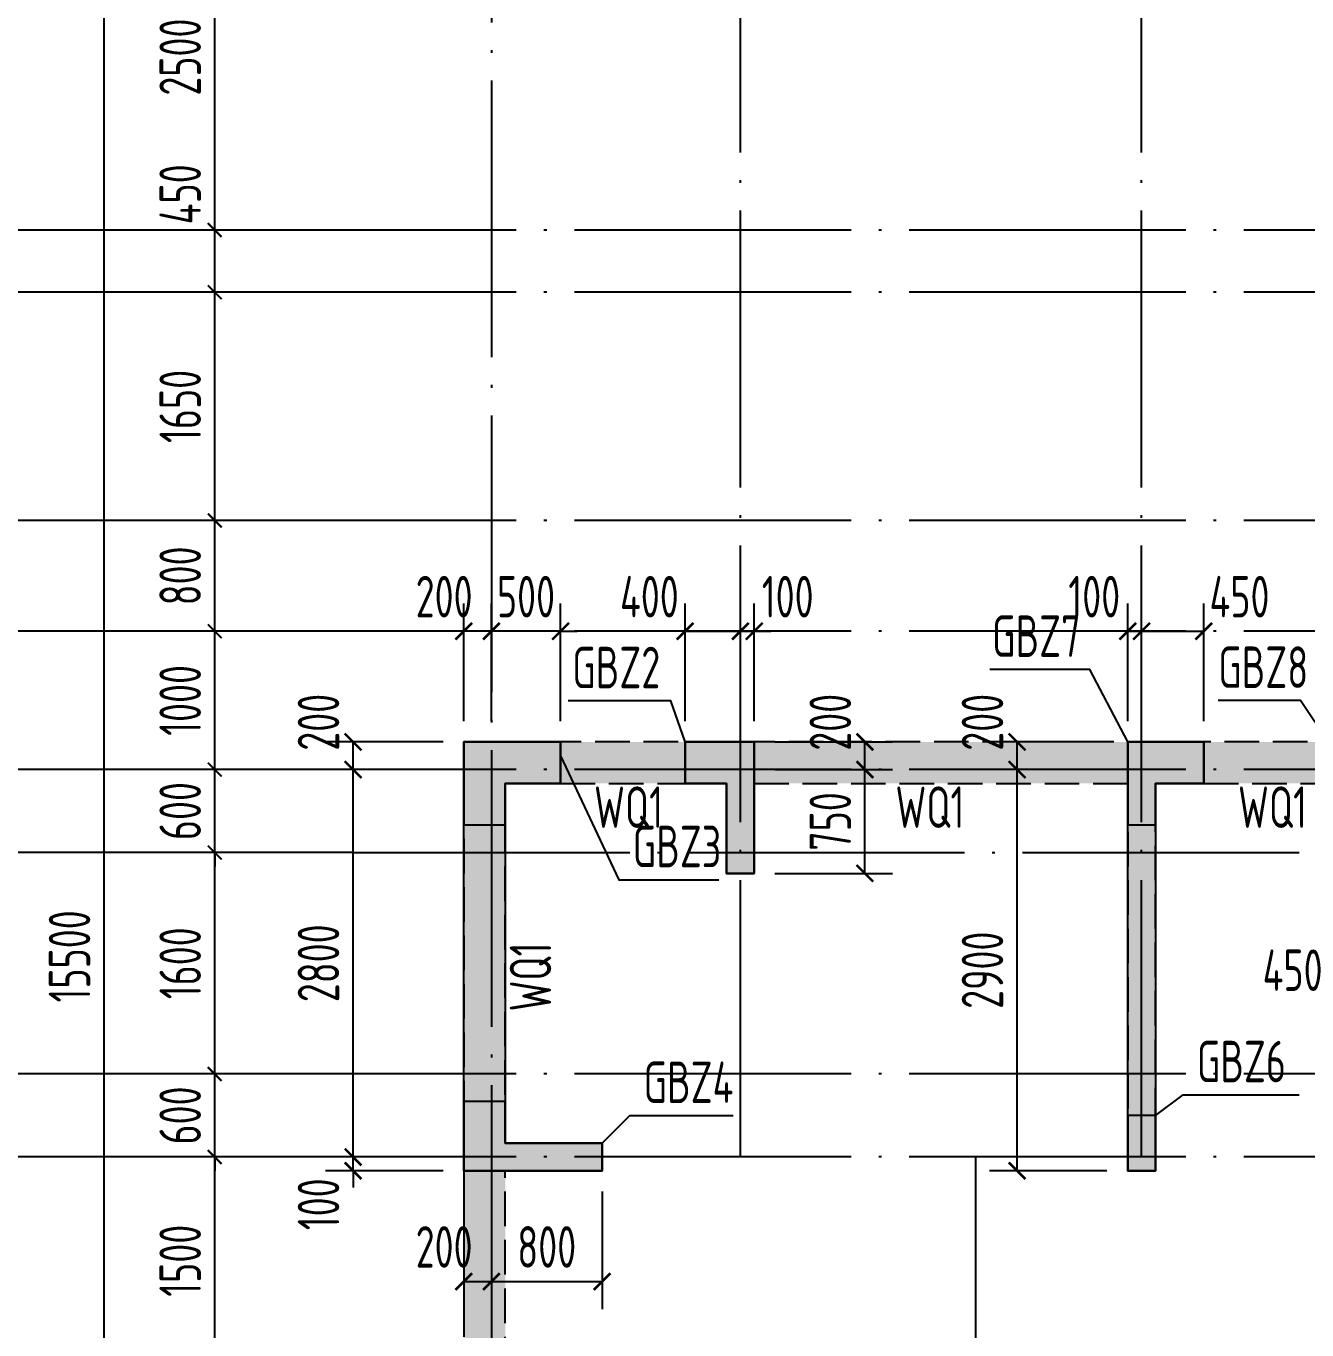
# Model space of a CAD drawing. Extents: x -668857 to 143095, y -247466 to 228182.
# Drawn here: x -331240 to -321980, y 206388 to 215812 of the extents above; entities that cross this region are included whole.
import ezdxf
from ezdxf.enums import TextEntityAlignment as Align

# ---------------------------------------------------------------- set-up
doc = ezdxf.new("R2010")
doc.units = 0
doc.header["$LTSCALE"] = 1000
doc.linetypes.add('DASH', pattern=[0.35, 0.25, -0.1])
doc.linetypes.add('DOTE', pattern=[2.42, 2, -0.2, 0.02, -0.2])
doc.layers.get('0').update_dxf_attribs({"linetype": 'CONTINUOUS'})
doc.layers.get('DEFPOINTS').update_dxf_attribs({"linetype": 'CONTINUOUS'})
for name, color, linetype in [('A-AXIS', 1, 'CONTINUOUS'), ('A-DOTE', 10, 'DOTE'), ('COLU_DE_TEXT', 7, 'CONTINUOUS'), ('LABEL', 1, 'CONTINUOUS'), ('S-Q墙填充', 252, 'CONTINUOUS'), ('S-Q墙实线', 6, 'CONTINUOUS'), ('S-Q墙标注', 3, 'CONTINUOUS'), ('S-Q墙虚线', 6, 'DASH'), ('S-X详图填充', 252, 'CONTINUOUS'), ('S-X详图实线', 4, 'CONTINUOUS'), ('S-Y一般标注', 3, 'CONTINUOUS')]:
    doc.layers.add(name, color=color, linetype=linetype)
doc.styles.add('TSSD_DIMENSION', font='Tssdeng.shx', dxfattribs={"width": 0.7, "bigfont": 'tssdchn.shx'})
doc.styles.add('TSSD_REIN', font='tssdeng.shx', dxfattribs={"width": 0.7, "height": 300, "bigfont": 'tssdchn.shx'})
doc.styles.add('结构文字', font='zstxt.shx', dxfattribs={"width": 0.7, "bigfont": 'zshz.shx'})
doc.dimstyles.new('STRUCK', dxfattribs={"dimtxt": 400, "dimasz": 121, "dimexe": 200, "dimexo": 150, "dimgap": 115, "dimtad": 1, "dimdec": 0, "dimdsep": 46, "dimtxsty": '结构文字', "dimblk": 'ARCHTICK', "dimcen": 400, "dimclrd": 3, "dimclre": 3, "dimclrt": 7, "dimadec": 0, "dimazin": 0, "dimtfac": 1, "dimtdec": 0, "dimtix": 1, "dimtmove": 2, "dimatfit": 3, "dimldrblk": '_DIMX', "dimfxl": 0, "dimtolj": 1, "dimtzin": 0, "dimarcsym": 0})
doc.dimstyles.new('TSSD_100_100', dxfattribs={"dimtxt": 300, "dimasz": 100, "dimexe": 100, "dimexo": 250, "dimgap": 100, "dimtad": 1, "dimdec": 0, "dimzin": 0, "dimdsep": 46, "dimtxsty": 'TSSD_DIMENSION', "dimblk": 'ARCHTICK', "dimcen": 0, "dimdle": 100, "dimclrt": 7, "dimadec": 0, "dimazin": 0, "dimtfac": 1, "dimtdec": 0, "dimtix": 1, "dimtmove": 2, "dimatfit": 3, "dimldrblk": 'ARCHTICK', "dimfxl": 0, "dimtolj": 1, "dimtzin": 0, "dimarcsym": 0})

# ---------------------------------------------------------------- blocks, each defined once
blk = doc.blocks.new('_ArchTick')
at = {"color": 0, "linetype": 'ByBlock', "const_width": 0.15}
blk.add_lwpolyline([(-0.5, -0.5), (0.5, 0.5)], dxfattribs=at)
blk = doc.blocks.new('*D241')
at = {"layer": 'DEFPOINTS', "color": 0}
for p in [(2600, 10900), (3600, 10900), (3600, 9400)]:
    blk.add_point(p, dxfattribs=at)
at = {"layer": 'S-Y一般标注', "color": 0, "lineweight": -2}
for p, q in [((2600, 9300), (2600, 11000)), ((3350, 10900), (2500, 10900)), ((3350, 9400), (2500, 9400))]:
    blk.add_line(p, q, dxfattribs=at)
at = {"layer": 'S-Y一般标注', "color": 0, "lineweight": -2, "xscale": 100, "yscale": 100, "zscale": 100}
for p, rotation in [((2600, 10900), 90), ((2600, 9400), 270)]:
    blk.add_blockref('_ArchTick', p, dxfattribs=dict(at, rotation=rotation))
at = {"layer": 'S-Y一般标注', "color": 7, "insert": (2350, 10150), "char_height": 300, "attachment_point": 5, "rotation": 90, "style": 'TSSD_DIMENSION'}
blk.add_mtext('\\A1;1500', dxfattribs=at)
blk = doc.blocks.new('*D242')
at = {"layer": 'DEFPOINTS', "color": 0}
for p in [(2600, 11500), (3600, 11500), (3600, 10900)]:
    blk.add_point(p, dxfattribs=at)
at = {"layer": 'S-Y一般标注', "color": 0, "lineweight": -2}
for p, q in [((2600, 11500), (2600, 11600)), ((3350, 11500), (2500, 11500)), ((2600, 10900), (2600, 11500)), ((3350, 10900), (2500, 10900)), ((2600, 10900), (2600, 10800))]:
    blk.add_line(p, q, dxfattribs=at)
at = {"layer": 'S-Y一般标注', "color": 0, "lineweight": -2, "xscale": 100, "yscale": 100, "zscale": 100}
for p, rotation in [((2600, 11500), 270), ((2600, 10900), 90)]:
    blk.add_blockref('_ArchTick', p, dxfattribs=dict(at, rotation=rotation))
at = {"layer": 'S-Y一般标注', "color": 7, "insert": (2350, 11200), "char_height": 300, "attachment_point": 5, "rotation": 90, "style": 'TSSD_DIMENSION'}
blk.add_mtext('\\A1;600', dxfattribs=at)
blk = doc.blocks.new('*D243')
at = {"layer": 'DEFPOINTS', "color": 0}
for p in [(2600, 13100.3), (3600, 13100.3), (3600, 11500)]:
    blk.add_point(p, dxfattribs=at)
at = {"layer": 'S-Y一般标注', "color": 0, "lineweight": -2}
for p, q in [((2600, 11400), (2600, 13200.3)), ((3350, 13100.3), (2500, 13100.3)), ((3350, 11500), (2500, 11500))]:
    blk.add_line(p, q, dxfattribs=at)
at = {"layer": 'S-Y一般标注', "color": 0, "lineweight": -2, "xscale": 100, "yscale": 100, "zscale": 100}
for p, rotation in [((2600, 13100.3), 90), ((2600, 11500), 270)]:
    blk.add_blockref('_ArchTick', p, dxfattribs=dict(at, rotation=rotation))
at = {"layer": 'S-Y一般标注', "color": 7, "insert": (2350, 12300.2), "char_height": 300, "attachment_point": 5, "rotation": 90, "style": 'TSSD_DIMENSION'}
blk.add_mtext('\\A1;1600', dxfattribs=at)
blk = doc.blocks.new('*D244')
at = {"layer": 'DEFPOINTS', "color": 0}
for p in [(2600, 13700), (3600, 13700), (3600, 13100.3)]:
    blk.add_point(p, dxfattribs=at)
at = {"layer": 'S-Y一般标注', "color": 0, "lineweight": -2}
for p, q in [((2600, 13700), (2600, 13800)), ((3350, 13700), (2500, 13700)), ((2600, 13100.3), (2600, 13700)), ((3350, 13100.3), (2500, 13100.3)), ((2600, 13100.3), (2600, 13000.3))]:
    blk.add_line(p, q, dxfattribs=at)
at = {"layer": 'S-Y一般标注', "color": 0, "lineweight": -2, "xscale": 100, "yscale": 100, "zscale": 100}
for p, rotation in [((2600, 13700), 270), ((2600, 13100.3), 90)]:
    blk.add_blockref('_ArchTick', p, dxfattribs=dict(at, rotation=rotation))
at = {"layer": 'S-Y一般标注', "color": 7, "insert": (2350, 13400.2), "char_height": 300, "attachment_point": 5, "rotation": 90, "style": 'TSSD_DIMENSION'}
blk.add_mtext('\\A1;600', dxfattribs=at)
blk = doc.blocks.new('*D245')
at = {"layer": 'DEFPOINTS', "color": 0}
for p in [(2600, 14700), (3600, 14700), (3600, 13700)]:
    blk.add_point(p, dxfattribs=at)
at = {"layer": 'S-Y一般标注', "color": 0, "lineweight": -2}
for p, q in [((2600, 13600), (2600, 14800)), ((3350, 14700), (2500, 14700)), ((3350, 13700), (2500, 13700))]:
    blk.add_line(p, q, dxfattribs=at)
at = {"layer": 'S-Y一般标注', "color": 0, "lineweight": -2, "xscale": 100, "yscale": 100, "zscale": 100}
for p, rotation in [((2600, 14700), 90), ((2600, 13700), 270)]:
    blk.add_blockref('_ArchTick', p, dxfattribs=dict(at, rotation=rotation))
at = {"layer": 'S-Y一般标注', "color": 7, "insert": (2350, 14200), "char_height": 300, "attachment_point": 5, "rotation": 90, "style": 'TSSD_DIMENSION'}
blk.add_mtext('\\A1;1000', dxfattribs=at)
blk = doc.blocks.new('*D246')
at = {"layer": 'DEFPOINTS', "color": 0}
for p in [(1800, 20100), (3600, 20100), (3600, 4600)]:
    blk.add_point(p, dxfattribs=at)
at = {"layer": 'S-Y一般标注', "color": 0, "lineweight": -2}
for p, q in [((1800, 4500), (1800, 20200)), ((3350, 20100), (1700, 20100)), ((3350, 4600), (1700, 4600))]:
    blk.add_line(p, q, dxfattribs=at)
at = {"layer": 'S-Y一般标注', "color": 0, "lineweight": -2, "xscale": 100, "yscale": 100, "zscale": 100}
for p, rotation in [((1800, 20100), 90), ((1800, 4600), 270)]:
    blk.add_blockref('_ArchTick', p, dxfattribs=dict(at, rotation=rotation))
at = {"layer": 'S-Y一般标注', "color": 7, "insert": (1550, 12350), "char_height": 300, "attachment_point": 5, "rotation": 90, "style": 'TSSD_DIMENSION'}
blk.add_mtext('\\A1;15500', dxfattribs=at)
blk = doc.blocks.new('*D247')
at = {"layer": 'DEFPOINTS', "color": 0}
for p in [(2600, 15500), (3600, 15500), (3600, 14700)]:
    blk.add_point(p, dxfattribs=at)
at = {"layer": 'S-Y一般标注', "color": 0, "lineweight": -2}
for p, q in [((2600, 14600), (2600, 15600)), ((3350, 15500), (2500, 15500)), ((3350, 14700), (2500, 14700))]:
    blk.add_line(p, q, dxfattribs=at)
at = {"layer": 'S-Y一般标注', "color": 0, "lineweight": -2, "xscale": 100, "yscale": 100, "zscale": 100}
for p, rotation in [((2600, 15500), 90), ((2600, 14700), 270)]:
    blk.add_blockref('_ArchTick', p, dxfattribs=dict(at, rotation=rotation))
at = {"layer": 'S-Y一般标注', "color": 7, "insert": (2350, 15100), "char_height": 300, "attachment_point": 5, "rotation": 90, "style": 'TSSD_DIMENSION'}
blk.add_mtext('\\A1;800', dxfattribs=at)
blk = doc.blocks.new('*D248')
at = {"layer": 'DEFPOINTS', "color": 0}
for p in [(2600, 17600), (3600, 17600), (3600, 17150)]:
    blk.add_point(p, dxfattribs=at)
at = {"layer": 'S-Y一般标注', "color": 0, "lineweight": -2}
for p, q in [((2600, 17050), (2600, 17700)), ((3350, 17600), (2500, 17600)), ((3350, 17150), (2500, 17150))]:
    blk.add_line(p, q, dxfattribs=at)
at = {"layer": 'S-Y一般标注', "color": 0, "lineweight": -2, "xscale": 100, "yscale": 100, "zscale": 100}
for p, rotation in [((2600, 17600), 90), ((2600, 17150), 270)]:
    blk.add_blockref('_ArchTick', p, dxfattribs=dict(at, rotation=rotation))
at = {"layer": 'S-Y一般标注', "color": 7, "insert": (2350, 17858.1), "char_height": 300, "attachment_point": 5, "rotation": 90, "style": 'TSSD_DIMENSION'}
blk.add_mtext('\\A1;450', dxfattribs=at)
blk = doc.blocks.new('*D249')
at = {"layer": 'DEFPOINTS', "color": 0}
for p in [(2600, 20100), (3600, 20100), (3600, 17600)]:
    blk.add_point(p, dxfattribs=at)
at = {"layer": 'S-Y一般标注', "color": 0, "lineweight": -2}
for p, q in [((2600, 17500), (2600, 20200)), ((3350, 20100), (2500, 20100)), ((3350, 17600), (2500, 17600))]:
    blk.add_line(p, q, dxfattribs=at)
at = {"layer": 'S-Y一般标注', "color": 0, "lineweight": -2, "xscale": 100, "yscale": 100, "zscale": 100}
for p, rotation in [((2600, 20100), 90), ((2600, 17600), 270)]:
    blk.add_blockref('_ArchTick', p, dxfattribs=dict(at, rotation=rotation))
at = {"layer": 'S-Y一般标注', "color": 7, "insert": (2350, 18850), "char_height": 300, "attachment_point": 5, "rotation": 90, "style": 'TSSD_DIMENSION'}
blk.add_mtext('\\A1;2500', dxfattribs=at)
blk = doc.blocks.new('*D282')
at = {"layer": 'DEFPOINTS', "color": 0}
for p in [(2600, 17150), (3600, 17150), (3600, 15500)]:
    blk.add_point(p, dxfattribs=at)
at = {"layer": 'S-Y一般标注', "color": 0, "lineweight": -2}
for p, q in [((2600, 15400), (2600, 17250)), ((3350, 17150), (2500, 17150)), ((3350, 15500), (2500, 15500))]:
    blk.add_line(p, q, dxfattribs=at)
at = {"layer": 'S-Y一般标注', "color": 0, "lineweight": -2, "xscale": 100, "yscale": 100, "zscale": 100}
for p, rotation in [((2600, 17150), 90), ((2600, 15500), 270)]:
    blk.add_blockref('_ArchTick', p, dxfattribs=dict(at, rotation=rotation))
at = {"layer": 'S-Y一般标注', "color": 7, "insert": (2350, 16325), "char_height": 300, "attachment_point": 5, "rotation": 90, "style": 'TSSD_DIMENSION'}
blk.add_mtext('\\A1;1650', dxfattribs=at)
blk = doc.blocks.new('*D663')
at = {"layer": 'DEFPOINTS', "color": 0}
for p in [(-328876.1, 207638.2), (-328076.1, 207638.2), (-328076.1, 207538.2)]:
    blk.add_point(p, dxfattribs=at)
at = {"layer": 'S-Q墙标注', "color": 3, "lineweight": -2}
for p, q in [((-328876.1, 207638.2), (-328876.1, 207759.2)), ((-328226.1, 207638.2), (-329076.1, 207638.2)), ((-328876.1, 207538.2), (-328876.1, 207638.2)), ((-328226.1, 207538.2), (-329076.1, 207538.2)), ((-328876.1, 207538.2), (-328876.1, 207417.2))]:
    blk.add_line(p, q, dxfattribs=at)
at = {"layer": 'S-Q墙标注', "color": 3, "lineweight": -2, "xscale": 121, "yscale": 121, "zscale": 121}
for p, rotation in [((-328876.1, 207638.2), 270), ((-328876.1, 207538.2), 90)]:
    blk.add_blockref('_ArchTick', p, dxfattribs=dict(at, rotation=rotation))
at = {"layer": 'S-Q墙标注', "color": 7, "insert": (-329126.1, 207296.3), "char_height": 300, "attachment_point": 5, "rotation": 90, "style": 'TSSD_REIN'}
blk.add_mtext('\\A1;100', dxfattribs=at)
blk = doc.blocks.new('_DIMX')
blk.add_line((-150, 0), (150, 0))
at = {"const_width": 50}
blk.add_lwpolyline([(-70, -70), (70, 70)], dxfattribs=at)
blk = doc.blocks.new('*D664')
at = {"layer": 'DEFPOINTS', "color": 0}
for p in [(-328876.1, 210438.2), (-328076.1, 210438.2), (-328076.1, 207638.2)]:
    blk.add_point(p, dxfattribs=at)
at = {"layer": 'S-Q墙标注', "color": 3, "lineweight": -2}
for p, q in [((-328226.1, 210438.2), (-329076.1, 210438.2)), ((-328876.1, 207638.2), (-328876.1, 210438.2)), ((-328226.1, 207638.2), (-329076.1, 207638.2))]:
    blk.add_line(p, q, dxfattribs=at)
at = {"layer": 'S-Q墙标注', "color": 3, "lineweight": -2, "xscale": 121, "yscale": 121, "zscale": 121}
for p, rotation in [((-328876.1, 210438.2), 90), ((-328876.1, 207638.2), 270)]:
    blk.add_blockref('_ArchTick', p, dxfattribs=dict(at, rotation=rotation))
at = {"layer": 'S-Q墙标注', "color": 7, "insert": (-329126.1, 209038.2), "char_height": 300, "attachment_point": 5, "rotation": 90, "style": 'TSSD_REIN'}
blk.add_mtext('\\A1;2800', dxfattribs=at)
blk = doc.blocks.new('*D665')
at = {"layer": 'DEFPOINTS', "color": 0}
for p in [(-328876.1, 210638.2), (-328076.1, 210638.2), (-328076.1, 210438.2)]:
    blk.add_point(p, dxfattribs=at)
at = {"layer": 'S-Q墙标注', "color": 3, "lineweight": -2}
for p, q in [((-328226.1, 210638.2), (-329076.1, 210638.2)), ((-328876.1, 210438.2), (-328876.1, 210638.2)), ((-328226.1, 210438.2), (-329076.1, 210438.2))]:
    blk.add_line(p, q, dxfattribs=at)
at = {"layer": 'S-Q墙标注', "color": 3, "lineweight": -2, "xscale": 121, "yscale": 121, "zscale": 121}
for p, rotation in [((-328876.1, 210638.2), 90), ((-328876.1, 210438.2), 270)]:
    blk.add_blockref('_ArchTick', p, dxfattribs=dict(at, rotation=rotation))
at = {"layer": 'S-Q墙标注', "color": 7, "insert": (-329126.1, 210780.1), "char_height": 300, "attachment_point": 5, "rotation": 90, "style": 'TSSD_REIN'}
blk.add_mtext('\\A1;200', dxfattribs=at)
blk = doc.blocks.new('*D666')
at = {"layer": 'DEFPOINTS', "color": 0}
for p in [(-328076.1, 207538.2), (-327876.1, 207538.2), (-327876.1, 206738.2)]:
    blk.add_point(p, dxfattribs=at)
at = {"layer": 'S-Q墙标注', "color": 3, "lineweight": -2}
for p, q in [((-328076.1, 207388.2), (-328076.1, 206538.2)), ((-327876.1, 207388.2), (-327876.1, 206538.2)), ((-328076.1, 206738.2), (-327876.1, 206738.2))]:
    blk.add_line(p, q, dxfattribs=at)
at = {"layer": 'S-Q墙标注', "color": 3, "lineweight": -2, "xscale": 121, "yscale": 121, "zscale": 121, "rotation": 180}
blk.add_blockref('_ArchTick', (-328076.1, 206738.2), dxfattribs=at)
at = {"layer": 'S-Q墙标注', "color": 3, "lineweight": -2, "xscale": 121, "yscale": 121, "zscale": 121}
blk.add_blockref('_ArchTick', (-327876.1, 206738.2), dxfattribs=at)
at = {"layer": 'S-Q墙标注', "color": 7, "insert": (-328218.1, 206988.2), "char_height": 300, "attachment_point": 5, "style": 'TSSD_REIN'}
blk.add_mtext('\\A1;200', dxfattribs=at)
blk = doc.blocks.new('*D667')
at = {"layer": 'DEFPOINTS', "color": 0}
for p in [(-327876.1, 207538.2), (-327076.1, 207538.2), (-327076.1, 206738.2)]:
    blk.add_point(p, dxfattribs=at)
at = {"layer": 'S-Q墙标注', "color": 3, "lineweight": -2}
for p, q in [((-327876.1, 207388.2), (-327876.1, 206538.2)), ((-327076.1, 207388.2), (-327076.1, 206538.2)), ((-327876.1, 206738.2), (-327076.1, 206738.2))]:
    blk.add_line(p, q, dxfattribs=at)
at = {"layer": 'S-Q墙标注', "color": 3, "lineweight": -2, "xscale": 121, "yscale": 121, "zscale": 121, "rotation": 180}
blk.add_blockref('_ArchTick', (-327876.1, 206738.2), dxfattribs=at)
at = {"layer": 'S-Q墙标注', "color": 3, "lineweight": -2, "xscale": 121, "yscale": 121, "zscale": 121}
blk.add_blockref('_ArchTick', (-327076.1, 206738.2), dxfattribs=at)
at = {"layer": 'S-Q墙标注', "color": 7, "insert": (-327476.1, 206988.2), "char_height": 300, "attachment_point": 5, "style": 'TSSD_REIN'}
blk.add_mtext('\\A1;800', dxfattribs=at)
blk = doc.blocks.new('*D670')
at = {"layer": 'DEFPOINTS', "color": 0}
for p in [(-327876.1, 211438.2), (-327876.1, 210638.2), (-327376.1, 210638.2)]:
    blk.add_point(p, dxfattribs=at)
at = {"layer": 'S-Q墙标注', "color": 3, "lineweight": -2}
for p, q in [((-327876.1, 210788.2), (-327876.1, 211638.2)), ((-327376.1, 210788.2), (-327376.1, 211638.2)), ((-327876.1, 211438.2), (-327997.1, 211438.2)), ((-327376.1, 211438.2), (-327876.1, 211438.2)), ((-327376.1, 211438.2), (-327255.1, 211438.2))]:
    blk.add_line(p, q, dxfattribs=at)
at = {"layer": 'S-Q墙标注', "color": 3, "lineweight": -2, "xscale": 121, "yscale": 121, "zscale": 121}
blk.add_blockref('_ArchTick', (-327876.1, 211438.2), dxfattribs=at)
at = {"layer": 'S-Q墙标注', "color": 3, "lineweight": -2, "xscale": 121, "yscale": 121, "zscale": 121, "rotation": 180}
blk.add_blockref('_ArchTick', (-327376.1, 211438.2), dxfattribs=at)
at = {"layer": 'S-Q墙标注', "color": 7, "insert": (-327626.1, 211688.2), "char_height": 300, "attachment_point": 5, "style": 'TSSD_REIN'}
blk.add_mtext('\\A1;500', dxfattribs=at)
blk = doc.blocks.new('*D671')
at = {"layer": 'DEFPOINTS', "color": 0}
for p in [(-328076.1, 211438.2), (-328076.1, 210638.2), (-327876.1, 210638.2)]:
    blk.add_point(p, dxfattribs=at)
at = {"layer": 'S-Q墙标注', "color": 3, "lineweight": -2}
for p, q in [((-328076.1, 210788.2), (-328076.1, 211638.2)), ((-327876.1, 210788.2), (-327876.1, 211638.2)), ((-327876.1, 211438.2), (-328076.1, 211438.2))]:
    blk.add_line(p, q, dxfattribs=at)
at = {"layer": 'S-Q墙标注', "color": 3, "lineweight": -2, "xscale": 121, "yscale": 121, "zscale": 121, "rotation": 180}
blk.add_blockref('_ArchTick', (-328076.1, 211438.2), dxfattribs=at)
at = {"layer": 'S-Q墙标注', "color": 3, "lineweight": -2, "xscale": 121, "yscale": 121, "zscale": 121}
blk.add_blockref('_ArchTick', (-327876.1, 211438.2), dxfattribs=at)
at = {"layer": 'S-Q墙标注', "color": 7, "insert": (-328218.1, 211688.2), "char_height": 300, "attachment_point": 5, "style": 'TSSD_REIN'}
blk.add_mtext('\\A1;200', dxfattribs=at)
blk = doc.blocks.new('*D680')
at = {"layer": 'DEFPOINTS', "color": 0}
for p in [(-325976.1, 210438.2), (-325176.1, 210438.2), (-325976.1, 209688.2)]:
    blk.add_point(p, dxfattribs=at)
at = {"layer": 'S-Q墙标注', "color": 3, "lineweight": -2}
for p, q in [((-325826.1, 210438.2), (-324976.1, 210438.2)), ((-325176.1, 209688.2), (-325176.1, 210438.2)), ((-325826.1, 209688.2), (-324976.1, 209688.2))]:
    blk.add_line(p, q, dxfattribs=at)
at = {"layer": 'S-Q墙标注', "color": 3, "lineweight": -2, "xscale": 121, "yscale": 121, "zscale": 121}
for p, rotation in [((-325176.1, 210438.2), 90), ((-325176.1, 209688.2), 270)]:
    blk.add_blockref('_ArchTick', p, dxfattribs=dict(at, rotation=rotation))
at = {"layer": 'S-Q墙标注', "color": 7, "insert": (-325426.1, 210063.2), "char_height": 300, "attachment_point": 5, "rotation": 90, "style": 'TSSD_REIN'}
blk.add_mtext('\\A1;750', dxfattribs=at)
blk = doc.blocks.new('*D681')
at = {"layer": 'DEFPOINTS', "color": 0}
for p in [(-325976.1, 210638.2), (-325176.1, 210638.2), (-325976.1, 210438.2)]:
    blk.add_point(p, dxfattribs=at)
at = {"layer": 'S-Q墙标注', "color": 3, "lineweight": -2}
for p, q in [((-325826.1, 210638.2), (-324976.1, 210638.2)), ((-325176.1, 210438.2), (-325176.1, 210638.2)), ((-325826.1, 210438.2), (-324976.1, 210438.2))]:
    blk.add_line(p, q, dxfattribs=at)
at = {"layer": 'S-Q墙标注', "color": 3, "lineweight": -2, "xscale": 121, "yscale": 121, "zscale": 121}
for p, rotation in [((-325176.1, 210638.2), 90), ((-325176.1, 210438.2), 270)]:
    blk.add_blockref('_ArchTick', p, dxfattribs=dict(at, rotation=rotation))
at = {"layer": 'S-Q墙标注', "color": 7, "insert": (-325426.1, 210780.1), "char_height": 300, "attachment_point": 5, "rotation": 90, "style": 'TSSD_REIN'}
blk.add_mtext('\\A1;200', dxfattribs=at)
blk = doc.blocks.new('*D682')
at = {"layer": 'DEFPOINTS', "color": 0}
for p in [(-326076.1, 211438.2), (-326476, 210638.2), (-326076.1, 210638.2)]:
    blk.add_point(p, dxfattribs=at)
at = {"layer": 'S-Q墙标注', "color": 3, "lineweight": -2}
for p, q in [((-326476, 210788.2), (-326476, 211638.2)), ((-326076.1, 210788.2), (-326076.1, 211638.2)), ((-326476, 211438.2), (-326076.1, 211438.2))]:
    blk.add_line(p, q, dxfattribs=at)
at = {"layer": 'S-Q墙标注', "color": 3, "lineweight": -2, "xscale": 121, "yscale": 121, "zscale": 121, "rotation": 180}
blk.add_blockref('_ArchTick', (-326476, 211438.2), dxfattribs=at)
at = {"layer": 'S-Q墙标注', "color": 3, "lineweight": -2, "xscale": 121, "yscale": 121, "zscale": 121}
blk.add_blockref('_ArchTick', (-326076.1, 211438.2), dxfattribs=at)
at = {"layer": 'S-Q墙标注', "color": 7, "insert": (-326734.1, 211688.2), "char_height": 300, "attachment_point": 5, "style": 'TSSD_REIN'}
blk.add_mtext('\\A1;400', dxfattribs=at)
blk = doc.blocks.new('*D683')
at = {"layer": 'DEFPOINTS', "color": 0}
for p in [(-325976.1, 211438.2), (-326076.1, 210638.2), (-325976.1, 210638.2)]:
    blk.add_point(p, dxfattribs=at)
at = {"layer": 'S-Q墙标注', "color": 3, "lineweight": -2}
for p, q in [((-326076.1, 210788.2), (-326076.1, 211638.2)), ((-325976.1, 210788.2), (-325976.1, 211638.2)), ((-326076.1, 211438.2), (-326197.1, 211438.2)), ((-326076.1, 211438.2), (-325976.1, 211438.2)), ((-325976.1, 211438.2), (-325855.1, 211438.2))]:
    blk.add_line(p, q, dxfattribs=at)
at = {"layer": 'S-Q墙标注', "color": 3, "lineweight": -2, "xscale": 121, "yscale": 121, "zscale": 121}
blk.add_blockref('_ArchTick', (-326076.1, 211438.2), dxfattribs=at)
at = {"layer": 'S-Q墙标注', "color": 3, "lineweight": -2, "xscale": 121, "yscale": 121, "zscale": 121, "rotation": 180}
blk.add_blockref('_ArchTick', (-325976.1, 211438.2), dxfattribs=at)
at = {"layer": 'S-Q墙标注', "color": 7, "insert": (-325734.2, 211688.2), "char_height": 300, "attachment_point": 5, "style": 'TSSD_REIN'}
blk.add_mtext('\\A1;100', dxfattribs=at)
blk = doc.blocks.new('*D684')
at = {"layer": 'DEFPOINTS', "color": 0}
for p in [(-324076.1, 210438.2), (-323276.1, 210438.2), (-323276.1, 207538.2)]:
    blk.add_point(p, dxfattribs=at)
at = {"layer": 'S-Q墙标注', "color": 3, "lineweight": -2}
for p, q in [((-323426.1, 210438.2), (-324276.1, 210438.2)), ((-324076.1, 207538.2), (-324076.1, 210438.2)), ((-323426.1, 207538.2), (-324276.1, 207538.2))]:
    blk.add_line(p, q, dxfattribs=at)
at = {"layer": 'S-Q墙标注', "color": 3, "lineweight": -2, "xscale": 121, "yscale": 121, "zscale": 121}
for p, rotation in [((-324076.1, 210438.2), 90), ((-324076.1, 207538.2), 270)]:
    blk.add_blockref('_ArchTick', p, dxfattribs=dict(at, rotation=rotation))
at = {"layer": 'S-Q墙标注', "color": 7, "insert": (-324326.1, 208988.2), "char_height": 300, "attachment_point": 5, "rotation": 90, "style": 'TSSD_REIN'}
blk.add_mtext('\\A1;2900', dxfattribs=at)
blk = doc.blocks.new('*D685')
at = {"layer": 'DEFPOINTS', "color": 0}
for p in [(-324076.1, 210638.2), (-323276.1, 210638.2), (-323276.1, 210438.2)]:
    blk.add_point(p, dxfattribs=at)
at = {"layer": 'S-Q墙标注', "color": 3, "lineweight": -2}
for p, q in [((-323426.1, 210638.2), (-324276.1, 210638.2)), ((-324076.1, 210438.2), (-324076.1, 210638.2)), ((-323426.1, 210438.2), (-324276.1, 210438.2))]:
    blk.add_line(p, q, dxfattribs=at)
at = {"layer": 'S-Q墙标注', "color": 3, "lineweight": -2, "xscale": 121, "yscale": 121, "zscale": 121}
for p, rotation in [((-324076.1, 210638.2), 90), ((-324076.1, 210438.2), 270)]:
    blk.add_blockref('_ArchTick', p, dxfattribs=dict(at, rotation=rotation))
at = {"layer": 'S-Q墙标注', "color": 7, "insert": (-324326.1, 210780.1), "char_height": 300, "attachment_point": 5, "rotation": 90, "style": 'TSSD_REIN'}
blk.add_mtext('\\A1;200', dxfattribs=at)
blk = doc.blocks.new('*D686')
at = {"layer": 'DEFPOINTS', "color": 0}
for p in [(-323176.1, 211438.2), (-323276.1, 210638.2), (-323176.1, 210638.2)]:
    blk.add_point(p, dxfattribs=at)
at = {"layer": 'S-Q墙标注', "color": 3, "lineweight": -2}
for p, q in [((-323276.1, 210788.2), (-323276.1, 211638.2)), ((-323176.1, 210788.2), (-323176.1, 211638.2)), ((-323276.1, 211438.2), (-323397.1, 211438.2)), ((-323276.1, 211438.2), (-323176.1, 211438.2)), ((-323176.1, 211438.2), (-323055.1, 211438.2))]:
    blk.add_line(p, q, dxfattribs=at)
at = {"layer": 'S-Q墙标注', "color": 3, "lineweight": -2, "xscale": 121, "yscale": 121, "zscale": 121}
blk.add_blockref('_ArchTick', (-323276.1, 211438.2), dxfattribs=at)
at = {"layer": 'S-Q墙标注', "color": 3, "lineweight": -2, "xscale": 121, "yscale": 121, "zscale": 121, "rotation": 180}
blk.add_blockref('_ArchTick', (-323176.1, 211438.2), dxfattribs=at)
at = {"layer": 'S-Q墙标注', "color": 7, "insert": (-323518, 211688.2), "char_height": 300, "attachment_point": 5, "style": 'TSSD_REIN'}
blk.add_mtext('\\A1;100', dxfattribs=at)
blk = doc.blocks.new('*D687')
at = {"layer": 'DEFPOINTS', "color": 0}
for p in [(-322726.1, 211438.2), (-323176.1, 210638.2), (-322726.1, 210638.2)]:
    blk.add_point(p, dxfattribs=at)
at = {"layer": 'S-Q墙标注', "color": 3, "lineweight": -2}
for p, q in [((-323176.1, 210788.2), (-323176.1, 211638.2)), ((-322726.1, 210788.2), (-322726.1, 211638.2)), ((-323176.1, 211438.2), (-322726.1, 211438.2))]:
    blk.add_line(p, q, dxfattribs=at)
at = {"layer": 'S-Q墙标注', "color": 3, "lineweight": -2, "xscale": 121, "yscale": 121, "zscale": 121, "rotation": 180}
blk.add_blockref('_ArchTick', (-323176.1, 211438.2), dxfattribs=at)
at = {"layer": 'S-Q墙标注', "color": 3, "lineweight": -2, "xscale": 121, "yscale": 121, "zscale": 121}
blk.add_blockref('_ArchTick', (-322726.1, 211438.2), dxfattribs=at)
at = {"layer": 'S-Q墙标注', "color": 7, "insert": (-322468, 211688.2), "char_height": 300, "attachment_point": 5, "style": 'TSSD_REIN'}
blk.add_mtext('\\A1;450', dxfattribs=at)
blk = doc.blocks.new('*D690')
at = {"layer": 'DEFPOINTS', "color": 0}
for p in [(-321826, 209538.2), (-321376.1, 209538.2), (-321376.1, 208738.2)]:
    blk.add_point(p, dxfattribs=at)
at = {"layer": 'S-Q墙标注', "color": 3, "lineweight": -2}
for p, q in [((-321826, 209388.2), (-321826, 208538.2)), ((-321376.1, 209388.2), (-321376.1, 208538.2)), ((-321826, 208738.2), (-321376.1, 208738.2))]:
    blk.add_line(p, q, dxfattribs=at)
at = {"layer": 'S-Q墙标注', "color": 3, "lineweight": -2, "xscale": 121, "yscale": 121, "zscale": 121, "rotation": 180}
blk.add_blockref('_ArchTick', (-321826, 208738.2), dxfattribs=at)
at = {"layer": 'S-Q墙标注', "color": 3, "lineweight": -2, "xscale": 121, "yscale": 121, "zscale": 121}
blk.add_blockref('_ArchTick', (-321376.1, 208738.2), dxfattribs=at)
at = {"layer": 'S-Q墙标注', "color": 7, "insert": (-322084.1, 208988.2), "char_height": 300, "attachment_point": 5, "style": 'TSSD_REIN'}
blk.add_mtext('\\A1;450', dxfattribs=at)
blk = doc.blocks.new('20210726.16350016')
at = {"layer": 'A-AXIS'}
for p, q in [((3600, 17600), (800, 17600)), ((3600, 17150), (800, 17150)), ((3600, 15500), (800, 15500)), ((3600, 14700), (800, 14700)), ((3600, 13700), (800, 13700)), ((3600, 13100.3), (800, 13100.3)), ((3600, 11500), (800, 11500)), ((3600, 10900), (800, 10900))]:
    blk.add_line(p, q, dxfattribs=at)
at = {"layer": 'A-DOTE'}
for p, q in [((4600, 21100), (4600, 3600)), ((6400, 10900), (6400, 21100)), ((9300, 10900), (9300, 21100)), ((55600, 17600), (3600, 17600)), ((55600, 17150), (3600, 17150)), ((55600, 15500), (3600, 15500)), ((55600, 14700), (3600, 14700)), ((55600, 13700), (3600, 13700)), ((3600, 13100.3), (55600, 13100.3)), ((55600, 11500), (3600, 11500)), ((55600, 10900), (3600, 10900)), ((8100, 10900), (8100, 3600))]:
    blk.add_line(p, q, dxfattribs=at)
at = {"layer": 'S-Y一般标注'}
for base, p1, p2, picture, middle in [((1800, 20100), (3600, 4600), (3600, 20100), '*D246', (1550, 12350)), ((2600, 20100), (3600, 17600), (3600, 20100), '*D249', (2350, 18850)), ((2600, 17150), (3600, 15500), (3600, 17150), '*D282', (2350, 16325)), ((2600, 15500), (3600, 14700), (3600, 15500), '*D247', (2350, 15100)), ((2600, 14700), (3600, 13700), (3600, 14700), '*D245', (2350, 14200)), ((2600, 13700), (3600, 13100.3), (3600, 13700), '*D244', (2350, 13400.2)), ((2600, 13100.3), (3600, 11500), (3600, 13100.3), '*D243', (2350, 12300.2)), ((2600, 11500), (3600, 10900), (3600, 11500), '*D242', (2350, 11200)), ((2600, 10900), (3600, 9400), (3600, 10900), '*D241', (2350, 10150))]:
    dim = blk.add_linear_dim(base=base, p1=p1, p2=p2, angle=90, dimstyle='TSSD_100_100', dxfattribs=at)
    dim.commit()
    dim.dimension.update_dxf_attribs({"geometry": picture, "text_midpoint": middle})
dim = blk.add_linear_dim(base=(2600, 17600), p1=(3600, 17150), p2=(3600, 17600), angle=90, dimstyle='TSSD_100_100', dxfattribs=at)
dim.commit()
dim.dimension.update_dxf_attribs({"geometry": '*D248', "text_midpoint": (2350, 17858.1), "dimtype": 160})

msp = doc.modelspace()

# ---------------------------------------------------------------- hatches: boundary and pattern name
at = {"layer": 'S-Q墙填充', "ltscale": 0.5}
h = msp.add_hatch(dxfattribs=at)
h.set_pattern_fill('ARMORED', color=252, scale=30, style=0)
h.set_pattern_definition([(50, (-376939.88, 173170.09), (215.17805, -18.82564), [22.5, -247.5]), (355, (-376939.88, 173170.09), (-41.6254, 225.65764), [18, -198]), (100.4514, (-376921.95, 173168.52), (173.5528, 206.83186), [19.12206, -210.34263]), (46.1842, (-376939.88, 173230.09), (320.1723, -49.6557), [33.75, -371.25]), (96.6356, (-376913.2, 173225.95), (280.3988, 292.2354), [28.6831, -315.5139]), (351.1842, (-376939.88, 173230.1), (280.3986, 292.2356), [27, -297]), (21, (-376909.88, 173215.09), (179.07212, -120.78567), [22.5, -247.5]), (326, (-376909.88, 173215.09), (72.9946, 217.545), [18, -198]), (71.4514, (-376894.95, 173205.02), (252.0668, 96.75915), [19.12206, -210.34263]), (37.5, (-376939.88, 173170.085), (3.647957, 99.868156), [0, -195.6, 0, -201, 0, -198.75]), (7.5, (-376939.88, 173170.09), (78.92086, 118.32351), [0, -114.6, 0, -191.1, 0, -75.75]), (327.5, (-377006.78, 173170.085), (160.14673, -6.76646), [0, -75, 0, -234, 0, -310.5]), (317.5, (-377036.78, 173170.09), (174.95585, 30.0315), [0, -97.5, 0, -155.4, 0, -220.5]), (45, (-376939.88, 173170.09), (-106.06602, 106.06602), [])])
h.paths.add_polyline_path([(-285876.04, 212438.23), (-286525.96, 212438.23), (-288176.02, 212438.23), (-288776.24, 212438.23), (-288776.38, 212688.23), (-291975.97, 212688.23), (-291976.06, 212438.23), (-292575.99, 212438.23), (-294176.22, 212438.23), (-294876.13, 212438.23), (-294876.13, 211438.23), (-294876.13, 210638.23), (-307576.14, 210638.23), (-308026.14, 210638.23), (-308926.22, 210638.23), (-309376.13, 210638.23), (-310876.13, 210638.23), (-310876.13, 211438.23), (-310876.13, 212438.23), (-311526.05, 212438.23), (-313176.52, 212438.23), (-313776.13, 212438.23), (-313776.13, 212688.23), (-316976.13, 212688.23), (-316976.13, 212438.23), (-317576.26, 212438.23), (-319176.22, 212438.23), (-319876.13, 212438.23), (-319876.13, 211438.23), (-319876.13, 210638.23), (-328076.13, 210638.23), (-328076.13, 207638.23), (-328076.12, 205038.23), (-328076.12, 202938.23), (-325276.12, 202938.23), (-318776.08, 202938.23), (-318776.13, 201738.22), (-317726.13, 201738.22), (-315376.12, 201738.22), (-312826.13, 201738.22), (-311976.13, 201738.22), (-311976.18, 202938.11), (-306376.14, 202938.23), (-305476.14, 202938.23), (-302876.14, 202938.23), (-300276.12, 202938.23), (-299376.12, 202938.23), (-293776.12, 202938.23), (-293776.12, 201738.22), (-292726.13, 201738.22), (-290376.14, 201738.22), (-288026.13, 201738.22), (-286976.14, 201738.22), (-286976.14, 202938.23), (-281376.14, 202938.23), (-280476.14, 202938.23), (-277676.14, 202938.23), (-277676.14, 210638.23), (-279276.23, 210638.23), (-279676.14, 210638.23), (-282576.13, 210638.23), (-283026.13, 210638.23), (-283926.22, 210638.23), (-284376.14, 210638.23), (-285876.04, 210638.23), (-285876.04, 211438.23)])
h.paths.add_polyline_path([(-327776.13, 207538.23), (-327076.13, 207538.23), (-327076.13, 207738.23), (-327776.13, 207738.23), (-327776.13, 210338.23), (-327376.13, 210338.23), (-326476.04, 210338.23), (-326176.12, 210338.23), (-326176.11, 209688.23), (-325976.11, 209688.23), (-325976.12, 210338.23), (-323276.12, 210338.23), (-323276.12, 207538.23), (-323076.12, 207538.23), (-323076.12, 210338.23), (-322726.12, 210338.23), (-321826.04, 210338.23), (-321476.12, 210338.23), (-321476.12, 209538.23), (-321276.12, 209538.23), (-321276.12, 210338.23), (-319576.13, 210338.23), (-319576.13, 211438.23), (-319576.13, 212138.23), (-319176.22, 212138.23), (-317576.26, 212138.23), (-316876.13, 212138.23), (-316876.13, 210938.23), (-316676.13, 210938.23), (-316676.13, 212238.23), (-316676.13, 212388.23), (-314076.13, 212388.23), (-314076.13, 212238.23), (-314076.13, 210938.23), (-313876.13, 210938.23), (-313876.13, 212138.23), (-313176.52, 212138.23), (-311526.05, 212138.23), (-311176.13, 212138.23), (-311176.13, 211438.23), (-311176.13, 210338.23), (-309476.13, 210338.23), (-309476.13, 209538.23), (-309276.13, 209538.23), (-309276.13, 210338.23), (-308926.22, 210338.23), (-308026.14, 210338.23), (-307676.14, 210338.23), (-307676.14, 207538.23), (-307476.14, 207538.23), (-307476.14, 210338.23), (-304776.14, 210338.23), (-304776.14, 207538.23), (-304576.14, 207538.23), (-304576.14, 210338.23), (-304276.23, 210338.23), (-303276.13, 210338.23), (-302976.14, 210338.23), (-302976.14, 210338.23), (-302776.14, 210338.23), (-302776.14, 210338.23), (-302476.13, 210338.23), (-301476.04, 210338.23), (-301176.12, 210338.23), (-301176.12, 207538.03), (-300976.12, 207538.03), (-300976.12, 210338.23), (-298276.13, 210338.23), (-298276.13, 207538.23), (-298076.13, 207538.23), (-298076.13, 210338.23), (-297726.13, 210338.23), (-296826.04, 210338.23), (-296476.13, 210338.23), (-296476.13, 209538.23), (-296276.13, 209538.23), (-296276.13, 210338.23), (-294576.13, 210338.23), (-294576.13, 211438.23), (-294576.13, 212138.23), (-294176.22, 212138.23), (-292575.99, 212138.23), (-291876.13, 212138.23), (-291876.13, 210938.23), (-291676.13, 210938.23), (-291676.13, 212388.23), (-289076.13, 212388.23), (-289076.13, 210938.23), (-288876.13, 210938.23), (-288876.13, 212138.23), (-288176.02, 212138.23), (-286525.96, 212138.23), (-286176.04, 212138.23), (-286176.04, 211438.23), (-286176.04, 210338.23), (-284476.14, 210338.23), (-284476.14, 209538.23), (-284276.14, 209538.23), (-284276.14, 210338.23), (-283926.22, 210338.23), (-283026.13, 210338.23), (-282676.13, 210338.23), (-282676.13, 207538.23), (-282476.13, 207538.23), (-282476.13, 210338.23), (-279776.14, 210338.23), (-279776.14, 209688.25), (-279576.14, 209688.25), (-279576.14, 210338.23), (-279276.23, 210338.23), (-278376.13, 210338.23), (-277976.13, 210338.23), (-277976.13, 207738.23), (-278676.13, 207738.23), (-278676.13, 207538.23), (-277976.13, 207538.23), (-277976.14, 205038.23), (-277976.14, 203238.23), (-280476.14, 203238.23), (-281276.14, 203238.23), (-281276.14, 204688.23), (-281476.14, 204688.23), (-281476.14, 203238.23), (-286976.14, 203238.23), (-286976.14, 203488.22), (-287276.14, 203488.22), (-287276.14, 203138.23), (-287276.14, 202038.22), (-288026.13, 202038.22), (-290376.14, 202038.22), (-292726.13, 202038.22), (-293476.12, 202038.22), (-293476.12, 203138.23), (-293476.12, 203488.22), (-293776.12, 203488.22), (-293776.12, 203238.23), (-299276.12, 203238.23), (-299276.12, 204688.23), (-299476.12, 204688.23), (-299476.12, 203238.23), (-300276.12, 203238.23), (-302876.14, 203238.23), (-305476.14, 203238.23), (-306276.14, 203238.23), (-306276.14, 204688.23), (-306476.14, 204688.23), (-306476.14, 203238.22), (-311976.14, 203238.1), (-311976.1, 203488.2), (-312276.14, 203488.23), (-312276.19, 203138.11), (-312276.15, 202038.22), (-312826.13, 202038.23), (-315376.12, 202038.22), (-317726.13, 202038.22), (-318476.12, 202038.22), (-318476.07, 203138.11), (-318476.12, 203488.23), (-318776.12, 203488.2), (-318776.09, 203238.1), (-324276.12, 203238.22), (-324276.12, 204688.23), (-324476.12, 204688.23), (-324476.12, 203238.23), (-325276.12, 203238.23), (-327776.12, 203238.23), (-327776.12, 205038.23)], flags=16)
at = {"layer": 'S-X详图填充'}
h = msp.add_hatch(color=256, dxfattribs=at)
h.dxf.hatch_style = 1
h.paths.add_polyline_path([(-328076.13, 210038.23), (-327776.13, 210038.23), (-327776.13, 210338.23), (-327376.13, 210338.23), (-327376.13, 210638.22), (-328076.13, 210638.22)])
h = msp.add_hatch(color=256, dxfattribs=at)
h.dxf.hatch_style = 1
h.paths.add_polyline_path([(-326476.12, 210638.23), (-326476.08, 210338.23), (-326176.08, 210338.23), (-326176.12, 209688.25), (-325976.12, 209688.25), (-325976.12, 210638.23)])
h = msp.add_hatch(color=256, dxfattribs=at)
h.dxf.hatch_style = 1
h.paths.add_polyline_path([(-323276.12, 210038.25), (-323076.12, 210038.25), (-323076.11, 210338.23), (-322726.1, 210338.23), (-322726.1, 210638.22), (-323276.11, 210638.22)])
h = msp.add_hatch(color=256, dxfattribs=at)
h.dxf.hatch_style = 1
h.paths.add_polyline_path([(-327776.13, 208038.25), (-328076.13, 208038.25), (-328076.13, 207538.25), (-327076.14, 207538.25), (-327076.14, 207738.25), (-327776.13, 207738.25)])
h = msp.add_hatch(color=256, dxfattribs=at)
h.dxf.hatch_style = 1
h.paths.add_polyline_path([(-323076.12, 207938.23), (-323276.12, 207938.23), (-323276.12, 207538.23), (-323076.12, 207538.23)])

# ---------------------------------------------------------------- linework, layer by layer
at = {"layer": 'LABEL'}
for points in [[(-323276.03, 210638.22), (-323551, 211162.67), (-324272.97, 211162.67)], [(-326476.11, 210638.22), (-326577.85, 210935.94), (-327321.59, 210935.94)], [(-321826.03, 210638.22), (-322026.13, 210938.25), (-322622.14, 210938.25)], [(-327376.12, 210538.23), (-326954.46, 209642.61), (-326231.64, 209642.61)], [(-323076.14, 207938.17), (-322876.14, 208088.21), (-322036.14, 208088.21)], [(-327076.14, 207738.25), (-326876.14, 207938.25), (-326128.23, 207938.25)]]:
    msp.add_lwpolyline(points, dxfattribs=at)
at = {"layer": 'S-Q墙实线', "ltscale": 0.5}
for points in [[(-327376.13, 210338.23), (-327776.13, 210338.23), (-327776.13, 207738.23), (-327076.13, 207738.23), (-327076.13, 207538.23), (-328076.13, 207538.23), (-328076.13, 210638.22), (-327376.13, 210638.22), (-327376.13, 210338.23)], [(-326476.11, 210638.22), (-325976.11, 210638.22), (-325976.11, 209688.23), (-326176.11, 209688.23), (-326176.11, 210338.23), (-326476.11, 210338.23), (-326476.11, 210638.22)], [(-323276.13, 207538.23), (-323276.13, 210638.22), (-322726.13, 210638.22), (-322726.13, 210338.23), (-323076.13, 210338.23), (-323076.13, 207538.23), (-323276.13, 207538.23)]]:
    msp.add_lwpolyline(points, dxfattribs=at)
at = {"layer": 'S-Q墙虚线', "color": 6}
for points in [[(-319876.13, 210638.23), (-328076.13, 210638.23), (-328076.13, 207638.23), (-328076.12, 205038.23), (-328076.12, 202938.23), (-325276.12, 202938.23), (-318776.08, 202938.23)], [(-318776.09, 203238.1), (-324276.12, 203238.22), (-324276.12, 204688.23), (-324476.12, 204688.23), (-324476.12, 203238.23), (-325276.12, 203238.23), (-327776.12, 203238.23), (-327776.12, 205038.23), (-327776.13, 207538.23), (-327076.13, 207538.23), (-327076.13, 207738.23), (-327776.13, 207738.23), (-327776.13, 210338.23), (-327376.13, 210338.23), (-326476.04, 210338.23)], [(-326476.04, 210338.23), (-326176.12, 210338.23), (-326176.12, 209688.23), (-325976.12, 209688.23), (-325976.12, 210338.23), (-323276.12, 210338.23), (-323276.12, 207538.23), (-323076.12, 207538.23), (-323076.12, 210338.23), (-322726.12, 210338.23), (-321826.04, 210338.23)]]:
    msp.add_lwpolyline(points, dxfattribs=at)
at = {"layer": 'S-X详图实线'}
for points in [[(-328076.13, 210038.23), (-327776.13, 210038.23), (-327776.13, 210338.23), (-327376.12, 210338.23), (-327376.12, 210638.23), (-328076.13, 210638.22), (-328076.13, 210038.23)], [(-326476.12, 210638.22), (-326476.12, 210338.22), (-326176.12, 210338.22), (-326176.12, 209688.25), (-325976.12, 209688.25), (-325976.12, 210638.22), (-326476.12, 210638.22)], [(-323276.12, 210038.25), (-323076.12, 210038.25), (-323076.11, 210338.23), (-322726.1, 210338.23), (-322726.1, 210638.22), (-323276.11, 210638.22), (-323276.12, 210038.25)], [(-327776.13, 208038.25), (-328076.13, 208038.25), (-328076.13, 207538.25), (-327076.14, 207538.25), (-327076.14, 207738.25), (-327776.13, 207738.25), (-327776.13, 208038.25)], [(-323076.12, 207938.18), (-323276.12, 207938.18), (-323276.12, 207538.23), (-323076.12, 207538.23), (-323076.12, 207938.18)]]:
    msp.add_lwpolyline(points, close=True, dxfattribs=at)

# ---------------------------------------------------------------- block references
at = {"layer": 'A-DOTE'}
msp.add_blockref('20210726.16350016', (-332476.13, 196738.18), dxfattribs=at)

# ---------------------------------------------------------------- texts
at = {"layer": 'COLU_DE_TEXT', "style": 'TSSD_REIN', "width": 0.7}
for s, p in [('GBZ7', (-324256.76, 211162.67)), ('GBZ2', (-327291.69, 210935.94)), ('GBZ8', (-322621.77, 210938.25)), ('GBZ3', (-326854.46, 209642.61)), ('GBZ6', (-322776.14, 208088.21)), ('GBZ4', (-326776.14, 207938.25))]:
    msp.add_text(s, height=300, dxfattribs=at).set_placement(p, align=Align.BOTTOM_LEFT)
at = {"layer": 'S-Q墙标注', "style": 'TSSD_REIN', "width": 0.7}
for p in [(-326884.81, 209926.83), (-324706.15, 209926.83), (-322229.38, 209926.83)]:
    msp.add_text('WQ1', height=300, dxfattribs=at).set_placement(p, align=Align.BOTTOM_CENTER)
msp.add_text('WQ1', height=300, rotation=89.999998, dxfattribs=at).set_placement((-327353.83, 208939.16), align=Align.BOTTOM_CENTER)

# ---------------------------------------------------------------- dimensions: what is measured, and where the dimension line sits
at = {"layer": 'S-Q墙标注'}
for base, p1, p2, angle, picture, middle in [((-328076.12, 211438.23), (-327876.12, 210638.23), (-328076.12, 210638.23), 180, '*D671', (-328218.05, 211688.23)), ((-328876.12, 210638.23), (-328076.12, 210438.22), (-328076.12, 210638.23), 90, '*D665', (-329126.12, 210780.15)), ((-325176.12, 210638.23), (-325976.12, 210438.22), (-325976.12, 210638.23), 90, '*D681', (-325426.12, 210780.15)), ((-324076.12, 210638.23), (-323276.12, 210438.22), (-323276.12, 210638.23), 90, '*D685', (-324326.12, 210780.15)), ((-328876.12, 207638.22), (-328076.12, 207538.23), (-328076.12, 207638.22), 90, '*D663', (-329126.12, 207296.3))]:
    dim = msp.add_linear_dim(base=base, p1=p1, p2=p2, angle=angle, dimstyle='STRUCK', override={"dimtxt": 300, "dimgap": 100, "dimtxsty": 'TSSD_REIN'}, dxfattribs=at)
    dim.commit()
    dim.dimension.update_dxf_attribs({"geometry": picture, "text_midpoint": middle, "dimtype": 160})
for base, p1, p2, angle, picture, middle in [((-327876.12, 211438.23), (-327376.12, 210638.23), (-327876.12, 210638.23), 180, '*D670', (-327626.12, 211688.23)), ((-328876.12, 210438.22), (-328076.12, 207638.22), (-328076.12, 210438.22), 90, '*D664', (-329126.12, 209038.22)), ((-325176.12, 210438.22), (-325976.12, 209688.25), (-325976.12, 210438.22), 90, '*D680', (-325426.12, 210063.24)), ((-324076.12, 210438.22), (-323276.12, 207538.23), (-323276.12, 210438.22), 90, '*D684', (-324326.12, 208988.23))]:
    dim = msp.add_linear_dim(base=base, p1=p1, p2=p2, angle=angle, dimstyle='STRUCK', override={"dimtxt": 300, "dimgap": 100, "dimtxsty": 'TSSD_REIN'}, dxfattribs=at)
    dim.commit()
    dim.dimension.update_dxf_attribs({"geometry": picture, "text_midpoint": middle})
for base, p1, p2, picture, middle in [((-326076.12, 211438.23), (-326476.03, 210638.23), (-326076.12, 210638.23), '*D682', (-326734.1, 211688.23)), ((-325976.11, 211438.23), (-326076.12, 210638.23), (-325976.11, 210638.23), '*D683', (-325734.19, 211688.23)), ((-323176.12, 211438.23), (-323276.11, 210638.23), (-323176.12, 210638.23), '*D686', (-323518.03, 211688.23)), ((-322726.11, 211438.23), (-323176.12, 210638.23), (-322726.11, 210638.23), '*D687', (-322468.03, 211688.23)), ((-321376.13, 208738.22), (-321826.04, 209538.22), (-321376.13, 209538.22), '*D690', (-322084.12, 208988.22)), ((-327876.13, 206738.23), (-328076.13, 207538.23), (-327876.13, 207538.23), '*D666', (-328218.05, 206988.23))]:
    dim = msp.add_linear_dim(base=base, p1=p1, p2=p2, dimstyle='STRUCK', override={"dimtxt": 300, "dimgap": 100, "dimtxsty": 'TSSD_REIN'}, dxfattribs=at)
    dim.commit()
    dim.dimension.update_dxf_attribs({"geometry": picture, "text_midpoint": middle, "dimtype": 160})
dim = msp.add_linear_dim(base=(-327076.13, 206738.23), p1=(-327876.13, 207538.23), p2=(-327076.13, 207538.23), dimstyle='STRUCK', override={"dimtxt": 300, "dimgap": 100, "dimtxsty": 'TSSD_REIN'}, dxfattribs=at)
dim.commit()
dim.dimension.update_dxf_attribs({"geometry": '*D667', "text_midpoint": (-327476.13, 206988.23)})

doc.saveas('drawing.dxf')
